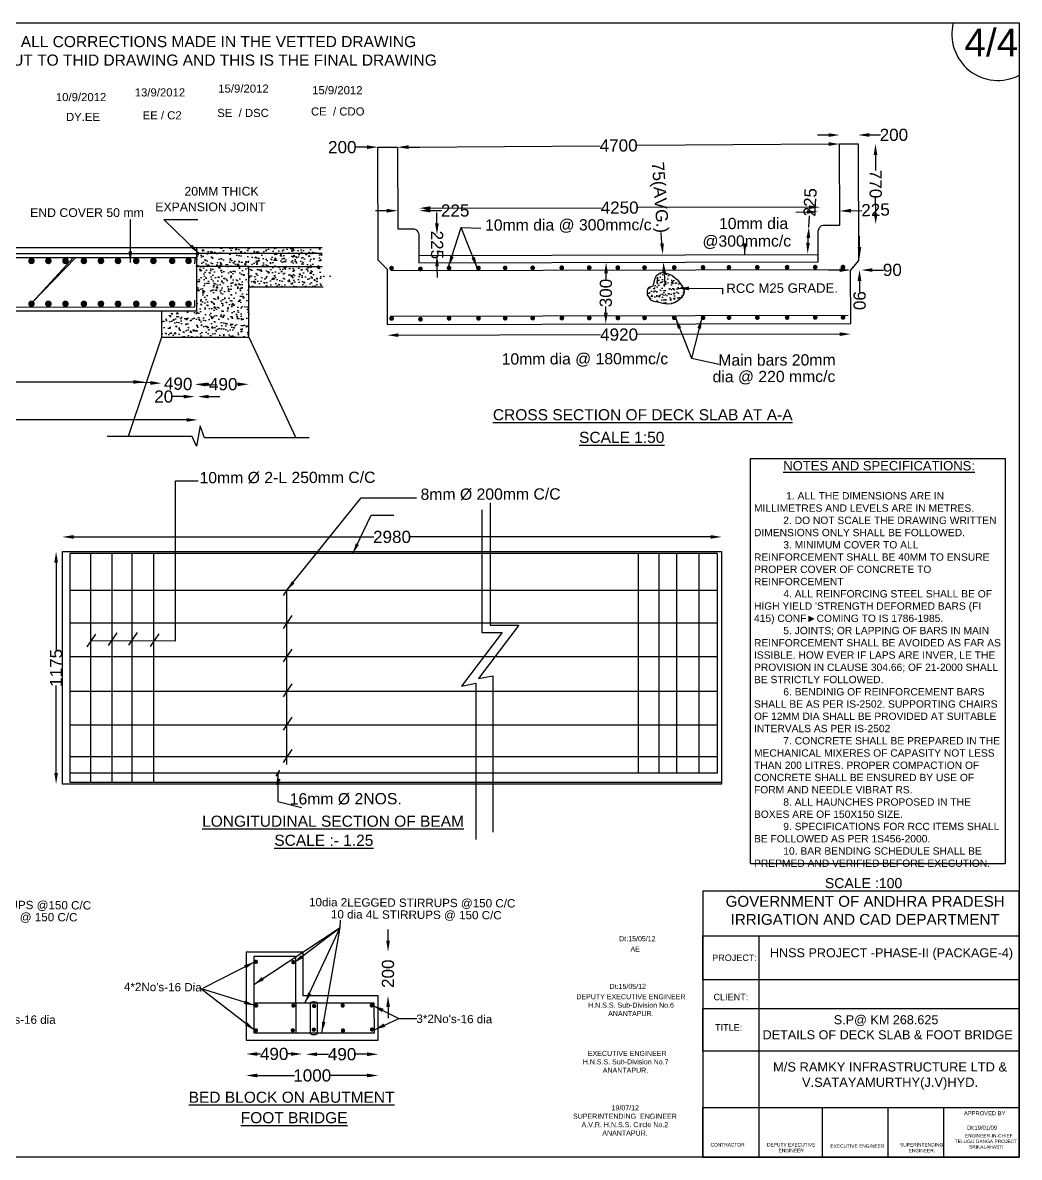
# Model space of a CAD drawing. Header units: millimetres. Extents: x 90526 to 106444, y 3945 to 14169.
# Drawn here: x 97464 to 106444, y 3945 to 14169 of the extents above; entities that cross this region are included whole.
import ezdxf

# ---------------------------------------------------------------- set-up
doc = ezdxf.new("R2010")
doc.units = ezdxf.units.MM
doc.header["$MEASUREMENT"] = 0
for name, color, linetype in [('DIMENSION', 7, 'Continuous'), ('DRAWING', 7, 'Continuous'), ('TEXT', 7, 'Continuous')]:
    doc.layers.add(name, color=color, linetype=linetype)
doc.styles.get("Standard").update_dxf_attribs({"font": 'arial.ttf'})
doc.dimstyles.get("Standard").update_dxf_attribs({"dimtxt": 110, "dimasz": 100, "dimexe": 0.18, "dimexo": 0.0625, "dimgap": 0.09, "dimtad": 0, "dimdec": 0, "dimzin": 0, "dimdsep": 46, "dimtxsty": 'Standard', "dimcen": 0.09, "dimse1": 1, "dimse2": 1, "dimadec": 0, "dimazin": 0, "dimtfac": 1, "dimtdec": 0, "dimtofl": 0, "dimtmove": 0, "dimatfit": 3, "dimfxl": 1, "dimtolj": 1, "dimtzin": 0, "dimarcsym": 0})

# ---------------------------------------------------------------- blocks, each defined once
blk = doc.blocks.new('*D7')
at = {"layer": 'Defpoints', "color": 0}
for p in [(104925, 11460), (100749, 11450), (104926, 11363)]:
    blk.add_point(p, dxfattribs=at)
at = {"layer": 'DIMENSION', "color": 0, "lineweight": -2}
for p, q in [((100850, 11353), (102671, 11358)), ((104826, 11363), (103004, 11358))]:
    blk.add_line(p, q, dxfattribs=at)
at = {"layer": 'DIMENSION', "color": 0}
for points in [[(100850, 11370), (100850, 11337), (100750, 11353)], [(104826, 11379), (104826, 11346), (104926, 11363)]]:
    blk.add_solid(points, dxfattribs=at)
at = {"layer": 'DIMENSION', "color": 0, "insert": (102838, 11358), "char_height": 110, "attachment_point": 5, "rotation": 0.1337}
blk.add_mtext('\\A1;4920', dxfattribs=at)
blk = doc.blocks.new('*D8')
at = {"layer": 'Defpoints', "color": 0}
for p in [(102721, 12010), (102743, 12010), (102740, 11455)]:
    blk.add_point(p, dxfattribs=at)
at = {"layer": 'DIMENSION', "color": 0, "lineweight": -2}
for p, q in [((102720, 11910), (102720, 11854)), ((102718, 11555), (102719, 11611))]:
    blk.add_line(p, q, dxfattribs=at)
at = {"layer": 'DIMENSION', "color": 0}
for points in [[(102704, 11910), (102737, 11910), (102721, 12010)], [(102702, 11555), (102735, 11555), (102718, 11455)]]:
    blk.add_solid(points, dxfattribs=at)
at = {"layer": 'DIMENSION', "color": 0, "insert": (102719, 11733), "char_height": 110, "attachment_point": 5, "rotation": 89.6666}
blk.add_mtext('\\A1;300', dxfattribs=at)
blk = doc.blocks.new('*D4')
at = {"layer": 'Defpoints', "color": 0}
for p in [(103187, 12078), (103232, 12081), (103192, 12011)]:
    blk.add_point(p, dxfattribs=at)
at = {"layer": 'DIMENSION', "color": 0, "lineweight": -2}
for p, q in [((103224, 12181), (103217, 12280)), ((103244, 11914), (103251, 11815))]:
    blk.add_line(p, q, dxfattribs=at)
at = {"layer": 'DIMENSION', "color": 0}
for points in [[(103241, 12182), (103208, 12179), (103232, 12081)], [(103260, 11916), (103227, 11913), (103237, 12014)]]:
    blk.add_solid(points, dxfattribs=at)
at = {"layer": 'DIMENSION', "color": 0, "insert": (103194, 12594), "char_height": 110, "attachment_point": 5, "rotation": 274.1572}
blk.add_mtext('\\A1;75(AVG.)', dxfattribs=at)
blk = doc.blocks.new('*D9')
at = {"layer": 'Defpoints', "color": 0}
for p in [(101038, 12476), (100844, 12403), (101038, 12404)]:
    blk.add_point(p, dxfattribs=at)
at = {"layer": 'DIMENSION', "color": 0, "lineweight": -2}
for p, q in [((100743, 12475), (100643, 12475)), ((101138, 12476), (101238, 12476))]:
    blk.add_line(p, q, dxfattribs=at)
at = {"layer": 'DIMENSION', "color": 0}
for points in [[(100743, 12492), (100744, 12458), (100843, 12475)], [(101138, 12492), (101138, 12459), (101038, 12476)]]:
    blk.add_solid(points, dxfattribs=at)
at = {"layer": 'DIMENSION', "color": 0, "insert": (101361, 12476), "char_height": 110, "attachment_point": 5, "rotation": 0.1337}
blk.add_mtext('\\A1;225', dxfattribs=at)
blk = doc.blocks.new('*D5')
at = {"layer": 'Defpoints', "color": 0}
for p in [(101159, 12260), (101197, 12260), (101159, 12073)]:
    blk.add_point(p, dxfattribs=at)
at = {"layer": 'DIMENSION', "color": 0, "lineweight": -2}
for p, q in [((101197, 12360), (101196, 12460)), ((101197, 11973), (101198, 11873))]:
    blk.add_line(p, q, dxfattribs=at)
at = {"layer": 'DIMENSION', "color": 0}
for points in [[(101213, 12360), (101180, 12360), (101197, 12260)], [(101214, 11973), (101181, 11973), (101197, 12073)]]:
    blk.add_solid(points, dxfattribs=at)
at = {"layer": 'DIMENSION', "color": 0, "insert": (101197, 12167), "char_height": 110, "attachment_point": 5, "rotation": 270.1337}
blk.add_mtext('\\A1;225', dxfattribs=at)
blk = doc.blocks.new('*D10')
at = {"layer": 'Defpoints', "color": 0}
for p in [(104924, 11940), (105021, 11940), (105021, 11940)]:
    blk.add_point(p, dxfattribs=at)
at = {"layer": 'DIMENSION', "color": 0, "lineweight": -2}
for p, q in [((104824, 11940), (104724, 11939)), ((105121, 11940), (105221, 11940))]:
    blk.add_line(p, q, dxfattribs=at)
at = {"layer": 'DIMENSION', "color": 0}
for points in [[(104824, 11956), (104824, 11923), (104924, 11940)], [(105121, 11957), (105121, 11924), (105021, 11940)]]:
    blk.add_solid(points, dxfattribs=at)
at = {"layer": 'DIMENSION', "color": 0, "insert": (105300, 11941), "char_height": 110, "attachment_point": 5, "rotation": 0.1337}
blk.add_mtext('\\A1;90', dxfattribs=at)
blk = doc.blocks.new('*D11')
at = {"layer": 'Defpoints', "color": 0}
for p in [(104994, 12047), (104994, 11943), (105004, 11943)]:
    blk.add_point(p, dxfattribs=at)
at = {"layer": 'DIMENSION', "color": 0, "lineweight": -2}
for p, q in [((105003, 12147), (105003, 12247)), ((105004, 11843), (105004, 11743))]:
    blk.add_line(p, q, dxfattribs=at)
at = {"layer": 'DIMENSION', "color": 0}
for points in [[(105020, 12148), (104987, 12147), (105004, 12047)], [(105021, 11843), (104987, 11843), (105004, 11943)]]:
    blk.add_solid(points, dxfattribs=at)
at = {"layer": 'DIMENSION', "color": 0, "insert": (105004, 11665), "char_height": 110, "attachment_point": 5, "rotation": 270.1337}
blk.add_mtext('\\A1;90', dxfattribs=at)
blk = doc.blocks.new('*D12')
at = {"layer": 'Defpoints', "color": 0}
for p in [(104548, 12328), (104644, 12323), (104632, 12081)]:
    blk.add_point(p, dxfattribs=at)
at = {"layer": 'DIMENSION', "color": 0, "lineweight": -2}
for p, q in [((104548, 12328), (104553, 12428)), ((104541, 12186), (104543, 12228))]:
    blk.add_line(p, q, dxfattribs=at)
at = {"layer": 'DIMENSION', "color": 0}
for points in [[(104526, 12229), (104560, 12228), (104548, 12328)], [(104524, 12187), (104557, 12185), (104536, 12086)]]:
    blk.add_solid(points, dxfattribs=at)
at = {"layer": 'DIMENSION', "color": 0, "insert": (104559, 12551), "char_height": 110, "attachment_point": 5, "rotation": 87.1089}
blk.add_mtext('\\A1;225', dxfattribs=at)
blk = doc.blocks.new('*D6')
at = {"layer": 'Defpoints', "color": 0}
for p in [(104649, 12507), (101038, 12404), (104649, 12412)]:
    blk.add_point(p, dxfattribs=at)
at = {"layer": 'DIMENSION', "color": 0, "lineweight": -2}
for p, q in [((101138, 12498), (102677, 12502)), ((104549, 12506), (103010, 12503))]:
    blk.add_line(p, q, dxfattribs=at)
at = {"layer": 'DIMENSION', "color": 0}
for points in [[(101138, 12515), (101138, 12482), (101038, 12498)], [(104549, 12523), (104549, 12490), (104649, 12507)]]:
    blk.add_solid(points, dxfattribs=at)
at = {"layer": 'DIMENSION', "color": 0, "insert": (102843, 12502), "char_height": 110, "attachment_point": 5, "rotation": 0.1337}
blk.add_mtext('\\A1;4250', dxfattribs=at)
blk = doc.blocks.new('*D13')
at = {"layer": 'Defpoints', "color": 0}
for p in [(104631, 12445), (104826, 12472), (104827, 12451)]:
    blk.add_point(p, dxfattribs=at)
at = {"layer": 'DIMENSION', "color": 0, "lineweight": -2}
for p, q in [((104926, 12475), (105026, 12478)), ((104530, 12463), (104430, 12460))]:
    blk.add_line(p, q, dxfattribs=at)
at = {"layer": 'DIMENSION', "color": 0}
for points in [[(104530, 12480), (104531, 12446), (104630, 12466)], [(104926, 12492), (104927, 12458), (104826, 12472)]]:
    blk.add_solid(points, dxfattribs=at)
at = {"layer": 'DIMENSION', "color": 0, "insert": (105149, 12482), "char_height": 110, "attachment_point": 5, "rotation": 1.7355}
blk.add_mtext('\\A1;225', dxfattribs=at)
blk = doc.blocks.new('*D14')
at = {"layer": 'Defpoints', "color": 0}
for p in [(104992, 13077), (104994, 12352), (105150, 12352)]:
    blk.add_point(p, dxfattribs=at)
at = {"layer": 'DIMENSION', "color": 0, "lineweight": -2}
for p, q in [((105149, 12977), (105149, 12836)), ((105150, 12452), (105149, 12594))]:
    blk.add_line(p, q, dxfattribs=at)
at = {"layer": 'DIMENSION', "color": 0}
for points in [[(105165, 12977), (105132, 12977), (105148, 13077)], [(105166, 12452), (105133, 12452), (105150, 12352)]]:
    blk.add_solid(points, dxfattribs=at)
at = {"layer": 'DIMENSION', "color": 0, "insert": (105149, 12715), "char_height": 110, "attachment_point": 5, "rotation": 270.1337}
blk.add_mtext('\\A1;770', dxfattribs=at)
blk = doc.blocks.new('*D15')
at = {"layer": 'Defpoints', "color": 0}
for p in [(100666, 13048), (100667, 12816), (100844, 12816)]:
    blk.add_point(p, dxfattribs=at)
at = {"layer": 'DIMENSION', "color": 0, "lineweight": -2}
for p, q in [((100566, 13048), (100466, 13047)), ((100943, 13049), (101043, 13049))]:
    blk.add_line(p, q, dxfattribs=at)
at = {"layer": 'DIMENSION', "color": 0}
for points in [[(100566, 13064), (100566, 13031), (100666, 13048)], [(100943, 13065), (100943, 13032), (100843, 13048)]]:
    blk.add_solid(points, dxfattribs=at)
at = {"layer": 'DIMENSION', "color": 0, "insert": (100344, 13047), "char_height": 110, "attachment_point": 5, "rotation": 0.1337}
blk.add_mtext('\\A1;200', dxfattribs=at)
blk = doc.blocks.new('*D16')
at = {"layer": 'Defpoints', "color": 0}
for p in [(104825, 13076), (100844, 12816), (104827, 12845)]:
    blk.add_point(p, dxfattribs=at)
at = {"layer": 'DIMENSION', "color": 0, "lineweight": -2}
for p, q in [((100942, 13048), (102667, 13061)), ((104725, 13076), (103000, 13063))]:
    blk.add_line(p, q, dxfattribs=at)
at = {"layer": 'DIMENSION', "color": 0}
for points in [[(104725, 13092), (104725, 13059), (104825, 13076)], [(100942, 13065), (100942, 13031), (100842, 13047)]]:
    blk.add_solid(points, dxfattribs=at)
at = {"layer": 'DIMENSION', "color": 0, "insert": (102834, 13062), "char_height": 110, "attachment_point": 5, "rotation": 0.4183}
blk.add_mtext('\\A1;4700', dxfattribs=at)
blk = doc.blocks.new('*D17')
at = {"layer": 'Defpoints', "color": 0}
for p in [(104992, 13157), (104825, 13076), (104992, 13077)]:
    blk.add_point(p, dxfattribs=at)
at = {"layer": 'DIMENSION', "color": 0, "lineweight": -2}
for p, q in [((104725, 13157), (104625, 13156)), ((105092, 13158), (105192, 13158))]:
    blk.add_line(p, q, dxfattribs=at)
at = {"layer": 'DIMENSION', "color": 0}
for points in [[(104725, 13173), (104725, 13140), (104825, 13157)], [(105092, 13174), (105092, 13141), (104992, 13157)]]:
    blk.add_solid(points, dxfattribs=at)
at = {"layer": 'DIMENSION', "color": 0, "insert": (105314, 13158), "char_height": 110, "attachment_point": 5, "rotation": 0.1337}
blk.add_mtext('\\A1;200', dxfattribs=at)
blk = doc.blocks.new('*D18')
at = {"layer": 'Defpoints', "color": 0}
for p in [(103762, 9535), (97822, 9403), (103762, 9403)]:
    blk.add_point(p, dxfattribs=at)
at = {"layer": 'DRAWING', "color": 0, "lineweight": -2}
for p, q in [((97922, 9535), (100627, 9535)), ((103662, 9535), (100957, 9535))]:
    blk.add_line(p, q, dxfattribs=at)
at = {"layer": 'DRAWING', "color": 0}
for points in [[(97922, 9552), (97922, 9519), (97822, 9535)], [(103662, 9552), (103662, 9519), (103762, 9535)]]:
    blk.add_solid(points, dxfattribs=at)
at = {"layer": 'DRAWING', "color": 0, "insert": (100792, 9535), "char_height": 110, "attachment_point": 5}
blk.add_mtext('\\A1;2980', dxfattribs=at)
blk = doc.blocks.new('*D19')
at = {"layer": 'Defpoints', "color": 0}
for p in [(97822, 9403), (97765, 7308), (97822, 7308)]:
    blk.add_point(p, dxfattribs=at)
at = {"layer": 'DRAWING', "color": 0, "lineweight": -2}
for p, q in [((97765, 9303), (97765, 8515)), ((97765, 7408), (97765, 8196))]:
    blk.add_line(p, q, dxfattribs=at)
at = {"layer": 'DRAWING', "color": 0}
for points in [[(97749, 9303), (97782, 9303), (97765, 9403)], [(97749, 7408), (97782, 7408), (97765, 7308)]]:
    blk.add_solid(points, dxfattribs=at)
at = {"layer": 'DRAWING', "color": 0, "insert": (97765, 8355), "char_height": 110, "attachment_point": 5, "rotation": 90}
blk.add_mtext('\\A1;1175', dxfattribs=at)
blk = doc.blocks.new('*D29')
at = {"layer": 'Defpoints', "color": 0}
for p in [(91858, 10903), (98562, 10932), (98562, 10917)]:
    blk.add_point(p, dxfattribs=at)
at = {"layer": 'DIMENSION', "color": 0, "lineweight": -2}
for p, q in [((91958, 10918), (94950, 10924)), ((98462, 10931), (95470, 10925))]:
    blk.add_line(p, q, dxfattribs=at)
at = {"layer": 'DIMENSION', "color": 0}
for points in [[(98462, 10948), (98462, 10915), (98562, 10932)], [(91958, 10935), (91958, 10901), (91858, 10918)]]:
    blk.add_solid(points, dxfattribs=at)
at = {"layer": 'DIMENSION', "color": 0, "insert": (95210, 10925), "char_height": 110, "attachment_point": 5, "rotation": 0.118}
blk.add_mtext('\\A1;S=3000', dxfattribs=at)
blk = doc.blocks.new('*D32')
at = {"layer": 'Defpoints', "color": 0}
for p in [(99041, 10911), (99041, 10889), (99502, 10889)]:
    blk.add_point(p, dxfattribs=at)
at = {"layer": 'DIMENSION', "color": 0, "lineweight": -2}
for p, q in [((99141, 10911), (99147, 10911)), ((99402, 10911), (99395, 10911))]:
    blk.add_line(p, q, dxfattribs=at)
at = {"layer": 'DIMENSION', "color": 0}
for points in [[(99141, 10927), (99141, 10894), (99041, 10911)], [(99402, 10927), (99402, 10894), (99502, 10911)]]:
    blk.add_solid(points, dxfattribs=at)
at = {"layer": 'DIMENSION', "color": 0, "insert": (99271, 10911), "char_height": 110, "attachment_point": 5}
blk.add_mtext('\\A1;490', dxfattribs=at)
blk = doc.blocks.new('*D33')
at = {"layer": 'Defpoints', "color": 0}
for p in [(99015, 10911), (99041, 10911), (99015, 10800)]:
    blk.add_point(p, dxfattribs=at)
at = {"layer": 'DIMENSION', "color": 0, "lineweight": -2}
for p, q in [((98915, 10800), (98815, 10800)), ((99141, 10800), (99241, 10800))]:
    blk.add_line(p, q, dxfattribs=at)
at = {"layer": 'DIMENSION', "color": 0}
for points in [[(98915, 10816), (98915, 10783), (99015, 10800)], [(99141, 10816), (99141, 10783), (99041, 10800)]]:
    blk.add_solid(points, dxfattribs=at)
at = {"layer": 'DIMENSION', "color": 0, "insert": (98735, 10800), "char_height": 110, "attachment_point": 5}
blk.add_mtext('\\A1;20', dxfattribs=at)
blk = doc.blocks.new('*D34')
at = {"layer": 'Defpoints', "color": 0}
for p in [(98714, 10920), (98714, 10920), (99015, 10911)]:
    blk.add_point(p, dxfattribs=at)
at = {"layer": 'DIMENSION', "color": 0, "lineweight": -2}
for p, q in [((98614, 10923), (98514, 10926)), ((99115, 10908), (99215, 10905))]:
    blk.add_line(p, q, dxfattribs=at)
at = {"layer": 'DIMENSION', "color": 0}
for points in [[(98615, 10940), (98614, 10906), (98714, 10920)], [(99115, 10924), (99114, 10891), (99015, 10911)]]:
    blk.add_solid(points, dxfattribs=at)
at = {"layer": 'DIMENSION', "color": 0, "insert": (98865, 10915), "char_height": 110, "attachment_point": 5, "rotation": 358.2689}
blk.add_mtext('\\A1;490', dxfattribs=at)
blk = doc.blocks.new('*D35')
at = {"layer": 'Defpoints', "color": 0, "lineweight": -2}
for p, q in [((91632, 10590), (95122, 10590)), ((98941, 10590), (95450, 10590))]:
    blk.add_line(p, q, dxfattribs=at)
at = {"layer": 'Defpoints', "color": 0}
for p in [(91532, 10797), (99041, 10800), (99041, 10590)]:
    blk.add_point(p, dxfattribs=at)
for points in [[(91632, 10606), (91632, 10573), (91532, 10590)], [(98941, 10606), (98941, 10573), (99041, 10590)]]:
    blk.add_solid(points, dxfattribs=at)
at = {"layer": 'Defpoints', "color": 0, "insert": (95286, 10590), "char_height": 110, "attachment_point": 5}
blk.add_mtext('\\A1;3980', dxfattribs=at)
blk = doc.blocks.new('*D51')
at = {"layer": 'Defpoints', "color": 0}
for p in [(99992, 5797), (100756, 5797), (100668, 5400)]:
    blk.add_point(p, dxfattribs=at)
at = {"layer": 'DRAWING', "color": 0, "lineweight": -2}
for p, q in [((100756, 5897), (100756, 5997)), ((100756, 5300), (100756, 5200))]:
    blk.add_line(p, q, dxfattribs=at)
at = {"layer": 'DRAWING', "color": 0}
for points in [[(100740, 5897), (100773, 5897), (100756, 5797)], [(100740, 5300), (100773, 5300), (100756, 5400)]]:
    blk.add_solid(points, dxfattribs=at)
at = {"layer": 'DRAWING', "color": 0, "insert": (100756, 5599), "char_height": 110, "attachment_point": 5, "rotation": 90}
blk.add_mtext('\\A1;200', dxfattribs=at)
blk = doc.blocks.new('*D52')
at = {"layer": 'Defpoints', "color": 0}
for p in [(100017, 4999), (100668, 4999), (100668, 4873)]:
    blk.add_point(p, dxfattribs=at)
at = {"layer": 'DRAWING', "color": 0, "lineweight": -2}
for p, q in [((100117, 4873), (100219, 4873)), ((100568, 4873), (100466, 4873))]:
    blk.add_line(p, q, dxfattribs=at)
at = {"layer": 'DRAWING', "color": 0}
for points in [[(100117, 4890), (100117, 4857), (100017, 4873)], [(100568, 4890), (100568, 4857), (100668, 4873)]]:
    blk.add_solid(points, dxfattribs=at)
at = {"layer": 'DRAWING', "color": 0, "insert": (100342, 4873), "char_height": 110, "attachment_point": 5}
blk.add_mtext('\\A1;490', dxfattribs=at)
blk = doc.blocks.new('*D53')
at = {"layer": 'Defpoints', "color": 0}
for p in [(99478, 4999), (99478, 4876), (99982, 4867)]:
    blk.add_point(p, dxfattribs=at)
at = {"layer": 'DRAWING', "color": 0, "lineweight": -2}
for p, q in [((99578, 4876), (99606, 4876)), ((99882, 4876), (99853, 4876))]:
    blk.add_line(p, q, dxfattribs=at)
at = {"layer": 'DRAWING', "color": 0}
for points in [[(99578, 4892), (99578, 4859), (99478, 4876)], [(99882, 4892), (99882, 4859), (99982, 4876)]]:
    blk.add_solid(points, dxfattribs=at)
at = {"layer": 'DRAWING', "color": 0, "insert": (99730, 4876), "char_height": 110, "attachment_point": 5}
blk.add_mtext('\\A1;490', dxfattribs=at)
blk = doc.blocks.new('*D50')
at = {"layer": 'Defpoints', "color": 0}
for p in [(99478, 4999), (100668, 4999), (100668, 4682)]:
    blk.add_point(p, dxfattribs=at)
at = {"layer": 'DRAWING', "color": 0, "lineweight": -2}
for p, q in [((99578, 4682), (99914, 4682)), ((100568, 4682), (100232, 4682))]:
    blk.add_line(p, q, dxfattribs=at)
at = {"layer": 'DRAWING', "color": 0}
for points in [[(99578, 4699), (99578, 4665), (99478, 4682)], [(100568, 4699), (100568, 4665), (100668, 4682)]]:
    blk.add_solid(points, dxfattribs=at)
at = {"layer": 'DRAWING', "color": 0, "insert": (100073, 4682), "char_height": 110, "attachment_point": 5}
blk.add_mtext('\\A1;1000', dxfattribs=at)

msp = doc.modelspace()

# ---------------------------------------------------------------- hatches: boundary and pattern name
at = {"layer": 'DRAWING'}
h = msp.add_hatch(dxfattribs=at)
h.set_pattern_fill('AR-CONC', color=256, scale=15.799433)
h.set_pattern_definition([(130, (102267.52, 2316.92), (-113.32304, -9.9145), [11.8496, -130.3453]), (185, (102267.52, 2316.92), (21.9219, 118.8421), [9.4797, -104.2763]), (79.5486, (102258.08, 2316.1), (-91.4011, 108.9276), [10.0706, -110.7765]), (133.8158, (102267.52, 2348.52), (-168.618, -26.1511), [17.7744, -195.518]), (83.3644, (102253.47, 2346.34), (-147.6713, 153.9052), [15.106, -166.1648]), (188.8158, (102267.52, 2348.52), (-147.6713, 153.9052), [14.2195, -156.4144]), (159, (102251.72, 2340.62), (-94.3079, -63.6115), [11.8496, -130.3453]), (214, (102251.72, 2340.62), (-38.4424, 114.5696), [9.4797, -104.2763]), (108.5486, (102243.86, 2335.32), (-132.7504, 50.9581), [10.0706, -110.7765]), (142.5, (102267.52, 2316.922), (-1.92119, 52.59534), [0, -103.0123, 0, -105.8562, 0, -104.67124]), (172.5, (102267.52, 2316.92), (-41.5635, 62.3148), [0, -60.35383, 0, -100.6424, 0, -39.89357]), (212.5, (102302.754, 2316.922), (-84.34092, -3.56354), [0, -39.4986, 0, -123.23558, 0, -163.52413]), (222.5, (102318.55, 2316.92), (-92.1401, 15.816), [0, -51.34816, 0, -81.84106, 0, -116.12583])])
h.paths.add_polyline_path([(99502.6, 11336.2), (98715.7, 11336.2), (98715.7, 11575.8), (99024.1, 11575.8), (99033.5, 11575.8), (99033.5, 11972.8), (99502.6, 11972.8)])
h.paths.add_polyline_path([(100162.1, 11911.7), (100162.1, 11972.8), (99502.6, 11972.8), (99502.6, 11788.1), (100171.4, 11788.1), (100171.4, 11824), (100094.8, 11852), (100263, 11883.7)])
h.paths.add_polyline_path([(100162.1, 11972.8), (100162.1, 12092.8), (99033.5, 12092.8), (99033.5, 11972.8)])
h.paths.add_polyline_path([(100162.1, 12092.8), (100162.1, 12143), (99033.5, 12143), (99033.5, 12092.8)])
h = msp.add_hatch(dxfattribs=at)
h.set_pattern_fill('AR-CONC', color=256, scale=12.70064, angle=0.13367)
h.set_pattern_definition([(50.1337, (99592.196, 7252.785), (91.115, -7.7574), [9.5255, -104.7803]), (355.1337, (99592.2, 7252.79), (-17.8451, 95.4918), [7.6204, -83.8242]), (100.5851, (99599.79, 7252.14), (73.2698, 87.7345), [8.0954, -89.0495]), (46.3179, (99592.14, 7278.19), (135.5952, -20.7057), [14.2882, -157.1704]), (96.7693, (99603.44, 7276.46), (118.419, 123.996), [12.143, -133.5744]), (351.3178, (99592.14, 7278.19), (118.419, 123.996), [11.4306, -125.7363]), (21.1337, (99604.85, 7271.866), (75.9301, -50.9582), [9.5255, -104.7803]), (326.1337, (99604.85, 7271.87), (30.6877, 92.1705), [7.6204, -83.8242]), (71.5851, (99611.18, 7267.62), (106.6178, 41.2124), [8.0954, -89.0495]), (37.6337, (99592.196, 7252.785), (1.44574, 42.28314), [0, -82.80817, 0, -85.0943, 0, -84.14174]), (7.6337, (99592.196, 7252.785), (33.29456, 50.17062), [0, -48.51644, 0, -80.90307, 0, -32.0691]), (327.6337, (99563.874, 7252.72), (67.80536, -2.70643), [0, -31.7516, 0, -99.065, 0, -131.4516]), (317.6337, (99551.173, 7252.69), (74.0385, 12.88674), [0, -41.2771, 0, -65.7893, 0, -93.3497])])
h.paths.add_polyline_path([(103141.4, 11795.9), (103106.7, 11781.7), (103093.7, 11767.6), (103091.6, 11746.9), (103091.6, 11715.5), (103120, 11673.2), (103147.1, 11660.3), (103183, 11655), (103233, 11641), (103274.3, 11634.6), (103309, 11639), (103336.1, 11648.8), (103366.5, 11666.2), (103406.6, 11697.8), (103423.9, 11727.1), (103426, 11747.7), (103412.9, 11791.1), (103373.7, 11842), (103336.7, 11871.2), (103312.8, 11889.6), (103284.5, 11903.6), (103253, 11913.3), (103219.3, 11915.4), (103199.8, 11908.8), (103186.8, 11895.8), (103171.6, 11887.1), (103158.6, 11863.2), (103146.8, 11819.8)])

# ---------------------------------------------------------------- linework, layer by layer
at = {"layer": 'Defpoints'}
for points in [[(91593.5, 11676.9), (91593.5, 11607.2), (91593.5, 11604), (99014.4, 11607.8), (99014.4, 11607.8)], [(98715.7, 11336.2), (98415.5, 10440)], [(99477.7, 5797.4), (99992.2, 5797.4)], [(99545.7, 5756.3), (99924.2, 5756.3)]]:
    msp.add_lwpolyline(points, dxfattribs=at)
at = {"layer": 'DRAWING'}
for points in [[(100748.3, 11948.9), (100667.6, 12029.6), (100665.3, 13046.9), (100842.2, 13047.3), (100843.9, 12310.4), (100989.1, 12310.7), (101005.9, 12304.2), (101016.9, 12295.9), (101025.3, 12285.4), (101031, 12271.6), (101033.6, 12257.6), (101033.5, 12237.1), (101034, 12006), (104632.3, 12014.4), (104631.6, 12290.8), (104644.4, 12323.4), (104660.6, 12340.9), (104678.1, 12345.6), (104827.1, 12346), (104825.4, 13076.4), (104991.8, 13076.8), (104994.2, 12047.5), (104994.3, 12025.4), (104924.3, 11940.2)], [(91548.3, 12143), (91548.3, 11573.7), (99033.5, 11573.7), (99033.5, 12143)], [(91548.3, 12143), (99033.5, 12143)], [(91548.3, 12088.9), (99033.5, 12088.9)], [(99024.1, 11575.8), (99033.5, 11575.8), (99033.5, 12143), (100162.1, 12143)], [(99033.5, 12092.8), (100162.1, 12092.8)], [(101033.9, 12072.7), (104632.1, 12081.1)], [(91591.5, 11957.5), (91591.5, 12054.3), (99033.5, 12054.3)], [(97550.9, 11648.5), (97922.5, 12054.3)], [(98715.7, 11575.8), (98715.7, 11336.2), (99502.6, 11336.2), (99502.6, 11972.8), (99024.1, 11972.8)], [(99017.9, 12054.3), (99013.4, 11997.1)], [(99502.6, 11972.8), (100162.1, 11972.8)], [(100748.3, 11948.9), (100749.5, 11450.2), (104925.4, 11460), (104924.3, 11940.2)], [(100781.3, 11935.9), (104900.6, 11945.5)], [(99502.6, 11788.1), (100171.4, 11788.1)], [(99014.4, 11607.8), (99015.8, 11667.4)], [(100774.6, 11525.1), (104900.7, 11534.7)], [(99502.6, 11336.2), (99924.2, 10428.7)], [(100046.2, 10428.7), (99103.2, 10428.7), (99064.7, 10537.1), (99030.8, 10351.9), (98992.4, 10440), (98225.7, 10440)], [(98082.1, 8601.9), (98840.1, 8599.7), (98840.1, 10039.4), (99044, 10039.4)], [(101675.8, 9843.9), (101675.8, 8739.5), (101934.3, 8739.5)], [(101601.2, 9778.1), (101601.2, 8673.6), (101783.3, 8673.6)], [(103761.6, 7307.8), (97821.7, 7307.8), (97821.7, 9402.9), (103761.6, 9402.9)], [(103721.6, 9384.6), (97888.4, 9384.6), (97888.4, 9365.9)], [(97888.4, 9365.9), (97888.4, 7334.9), (97888.4, 7326), (103761.6, 7326)], [(98074.4, 9384.6), (98074.4, 7326)], [(98266.1, 9384.6), (98266.1, 7326)], [(98449, 9384.6), (98449, 7326)], [(98643.1, 9384.6), (98643.1, 7326)], [(103009, 9384.6), (103009, 7405.4)], [(103032.1, 9402.9), (103761.6, 9402.9), (103761.6, 7307.8), (103032.1, 7307.8)], [(103194.7, 9384.6), (103194.7, 7405.4)], [(103356.1, 9384.6), (103356.1, 7405.4)], [(103557.7, 9384.6), (103557.7, 7405.4)], [(103721.6, 9384.6), (103721.6, 7405.4)], [(99889.5, 9122), (99810.6, 9006)], [(103721.6, 9052.6), (97888.4, 9052.6)], [(99842.4, 9052.6), (99842.4, 7483.3)], [(99889.5, 8826.3), (99810.6, 8710.3)], [(103721.6, 8756.9), (97888.4, 8756.9)], [(101934.3, 8739.5), (101572.2, 8258), (101700.2, 8284.2), (101700.2, 6876.1)], [(98121.6, 8659.9), (98042.6, 8543.8)], [(98313.3, 8672.1), (98234.4, 8556.1)], [(98496.2, 8675.2), (98417.3, 8559.1)], [(98690.3, 8662.9), (98611.4, 8546.9)], [(101783.3, 8673.6), (101417.7, 8191), (101545.7, 8217.2), (101545.7, 6809.1)], [(99889.5, 8525.2), (99810.6, 8409.2)], [(103721.6, 8455.8), (97888.4, 8455.8)], [(99889.5, 8211.2), (99810.6, 8095.1)], [(103721.6, 8141.8), (97888.4, 8141.8)], [(99889.5, 7909.7), (99810.6, 7793.7)], [(103721.6, 7840.3), (97888.4, 7840.3)], [(99889.5, 7618.3), (99810.6, 7502.3)], [(103721.6, 7553.7), (97888.4, 7553.7)], [(103721.6, 7405.4), (97888.4, 7405.4)], [(99778.5, 7432.6), (99746.5, 7379.5)], [(99779.9, 7353.2), (99747.8, 7300.1)], [(99477.7, 5797.4), (99477.7, 4999.2), (100667.9, 4999.2), (100667.9, 5400.3), (99992.2, 5400.3), (99992.2, 5797.4)], [(99545.7, 5756.3), (99545.7, 5067.2), (100632.9, 5067.2), (100632.5, 5332.3), (99924.2, 5332.3), (99924.2, 5756.3)], [(99924.2, 5332.3), (99545.7, 5332.3)], [(99924.2, 5332.3), (99924.2, 5067.2)], [(100057.4, 5057.7), (100057.4, 5338.9)], [(100116.5, 5338.9), (100116.5, 5057.7)]]:
    msp.add_lwpolyline(points, dxfattribs=at)
for points, const_width in [([(97528.5, 12022.7, 1), (97558.1, 12022.7, 1)], 29.6), ([(97680.8, 12022.7, 1), (97710.4, 12022.7, 1)], 29.6), ([(97834.7, 12022.7, 1), (97864.4, 12022.7, 1)], 29.6), ([(98000.5, 12022.7, 1), (98030.2, 12022.7, 1)], 29.6), ([(98154.5, 12022.7, 1), (98184.1, 12022.7, 1)], 29.6), ([(98308.4, 12022.7, 1), (98338.1, 12022.7, 1)], 29.6), ([(98472.5, 12022.7, 1), (98502.2, 12022.7, 1)], 29.6), ([(98627.4, 12022.7, 1), (98657.1, 12022.7, 1)], 29.6), ([(98796.6, 12022.7, 1), (98826.2, 12022.7, 1)], 29.6), ([(98943.8, 12022.7, 1), (98973.4, 12022.7, 1)], 29.6), ([(100777.2, 11957.3, 1), (100798.3, 11957.4, 1)], 21.2), ([(101037.3, 11950.6, 1), (101058.5, 11950.6, 1)], 21.2), ([(101295.1, 11958.5, 1), (101316.2, 11958.6, 1)], 21.2), ([(101560.1, 11959.2, 1), (101581.3, 11959.2, 1)], 21.2), ([(101800.7, 11959.7, 1), (101821.8, 11959.8, 1)], 21.2), ([(102048.6, 11960.3, 1), (102069.7, 11960.3, 1)], 21.2), ([(102311.2, 11960.9, 1), (102332.4, 11961, 1)], 21.2), ([(102558.2, 11961.5, 1), (102579.4, 11961.5, 1)], 21.2), ([(102815.9, 11962.1, 1), (102837.1, 11962.1, 1)], 21.2), ([(103056.4, 11962.6, 1), (103077.6, 11962.7, 1)], 21.2), ([(103324, 11963.3, 1), (103345.2, 11963.3, 1)], 21.2), ([(103584.2, 11963.9, 1), (103605.3, 11963.9, 1)], 21.2), ([(103817.3, 11964.4, 1), (103838.5, 11964.5, 1)], 21.2), ([(104072.6, 11965, 1), (104093.8, 11965.1, 1)], 21.2), ([(104341.4, 11965.6, 1), (104362.6, 11965.7, 1)], 21.2), ([(104594.2, 11966.2, 1), (104615.4, 11966.3, 1)], 21.2), ([(104844.6, 11966.8, 1), (104865.8, 11966.9, 1)], 21.2), ([(97528.5, 11635.7, 1), (97558.1, 11635.7, 1)], 29.6), ([(97680.8, 11635.7, 1), (97710.4, 11635.7, 1)], 29.6), ([(97834.7, 11635.7, 1), (97864.4, 11635.7, 1)], 29.6), ([(98000.5, 11635.7, 1), (98030.2, 11635.7, 1)], 29.6), ([(98154.5, 11635.7, 1), (98184.1, 11635.7, 1)], 29.6), ([(98308.4, 11635.7, 1), (98338.1, 11635.7, 1)], 29.6), ([(98472.5, 11635.7, 1), (98502.2, 11635.7, 1)], 29.6), ([(98627.4, 11635.7, 1), (98657.1, 11635.7, 1)], 29.6), ([(98796.6, 11635.7, 1), (98826.2, 11635.7, 1)], 29.6), ([(98943.8, 11635.7, 1), (98973.4, 11635.7, 1)], 29.6), ([(100777.6, 11503.8, 1), (100798.8, 11503.9, 1)], 21.2), ([(101037.8, 11497.1, 1), (101059, 11497.1, 1)], 21.2), ([(101295.5, 11505, 1), (101316.7, 11505.1, 1)], 21.2), ([(101560.6, 11505.7, 1), (101581.7, 11505.7, 1)], 21.2), ([(101801.1, 11506.2, 1), (101822.3, 11506.3, 1)], 21.2), ([(102049, 11506.8, 1), (102070.2, 11506.9, 1)], 21.2), ([(102311.6, 11507.4, 1), (102332.8, 11507.5, 1)], 21.2), ([(102558.6, 11508, 1), (102579.8, 11508, 1)], 21.2), ([(102816.3, 11508.6, 1), (102837.5, 11508.6, 1)], 21.2), ([(103056.9, 11509.2, 1), (103078, 11509.2, 1)], 21.2), ([(103324.4, 11509.8, 1), (103345.6, 11509.8, 1)], 21.2), ([(103584.6, 11510.4, 1), (103605.8, 11510.4, 1)], 21.2), ([(103817.8, 11510.9, 1), (103838.9, 11511, 1)], 21.2), ([(104073, 11511.5, 1), (104094.2, 11511.6, 1)], 21.2), ([(104341.9, 11512.2, 1), (104363, 11512.2, 1)], 21.2), ([(104594.7, 11512.7, 1), (104615.8, 11512.8, 1)], 21.2), ([(104845, 11513.3, 1), (104866.2, 11513.4, 1)], 21.2), ([(99556.2, 5706.4, 1), (99575.4, 5706.4, 1)], 19.2), ([(99892.9, 5703.1, 1), (99912, 5703.1, 1)], 19.2), ([(99558.5, 5312.3, 1), (99577.6, 5312.3, 1)], 19.2), ([(99892.9, 5311.2, 1), (99912, 5311.2, 1)], 19.2), ([(100080.3, 5307.8, 1), (100099.4, 5307.8, 1)], 19.2), ([(100337.7, 5312.2, 1), (100356.9, 5312.2, 1)], 19.2), ([(100600.3, 5313.3, 1), (100619.4, 5313.3, 1)], 19.2), ([(100078, 5094.8, 1), (100097.2, 5094.8, 1)], 19.2), ([(100602.5, 5095.9, 1), (100621.7, 5095.9, 1)], 19.2), ([(99556.2, 5088.1, 1), (99575.4, 5088.1, 1)], 19.2), ([(99888.4, 5089.2, 1), (99907.5, 5089.2, 1)], 19.2), ([(100341.1, 5088, 1), (100360.2, 5088, 1)], 19.2)]:
    msp.add_lwpolyline(points, format="xyb", close=True, dxfattribs=dict(at, const_width=const_width))
msp.add_lwpolyline([(103171.6, 11887.1), (103158.6, 11863.2), (103146.8, 11819.8), (103141.4, 11795.9), (103106.7, 11781.7), (103093.7, 11767.6), (103091.6, 11746.9), (103091.6, 11715.5), (103120, 11673.2), (103147.1, 11660.3), (103183, 11655), (103233, 11641), (103274.3, 11634.6), (103309, 11639), (103336.1, 11648.8), (103366.5, 11666.2), (103406.6, 11697.8), (103423.9, 11727.1), (103426, 11747.7), (103412.9, 11791.1), (103373.7, 11842), (103336.7, 11871.2), (103312.8, 11889.6), (103284.5, 11903.6), (103253, 11913.3), (103219.3, 11915.4), (103199.8, 11908.8), (103186.8, 11895.8)], close=True, dxfattribs=at)
for centre, radius, start, end in [((106252.5, 14065), 416.4, 165.49652, 297.40257), ((100087, 5264), 80.6, 68.45511, 111.54489), ((100087, 5120.8), 69.7, 244.87656, 295.12344)]:
    msp.add_arc(centre, radius, start, end, dxfattribs=at)
at = {"layer": 'TEXT'}
for points in [[(90538.7, 14169.2), (106444.1, 14169.2), (106444.1, 3944.7), (90538.7, 3944.7)], [(104022.5, 10242.8), (106317.5, 10242.8), (106317.5, 6589.6), (104022.5, 6589.6)]]:
    msp.add_lwpolyline(points, close=True, dxfattribs=at)
msp.add_lwpolyline([(97550.9, 11648.5), (97942.4, 12054.3)], dxfattribs=at)
at = {"layer": 'TEXT', "color": 7}
for points in [[(106444.1, 6344), (103591.5, 6344), (103591.5, 3944.7), (106444.1, 3944.7)], [(103591.5, 5939.8), (106444.1, 5939.8), (106444.1, 5544.3), (103591.5, 5544.3)], [(103591.5, 5286), (106444.1, 5286), (106444.1, 4900), (103591.5, 4900)], [(103591.5, 4394.9), (106444.1, 4394.9), (106444.1, 3944.7), (103591.5, 3944.7)]]:
    msp.add_lwpolyline(points, close=True, dxfattribs=at)
for points in [[(104098, 5939.8), (104098, 3944.7)], [(104668, 4394.9), (104668, 3944.7)], [(105259.9, 4394.9), (105259.9, 3944.7)], [(105762.4, 4394.9), (105762.4, 3944.7)]]:
    msp.add_lwpolyline(points, dxfattribs=at)

# ---------------------------------------------------------------- texts
at = {"layer": 'DRAWING'}
for s, p in [('10dia 2LEGGED STIRRUPS @150 C/C', (96221.6, 6188.7)), ('10dia 2LEGGED STIRRUPS @150 C/C', (100044.3, 6206.9)), ('10 dia 4L STIRRUPS @ 150 C/C ', (96418.8, 6079.5)), ('10 dia 4L STIRRUPS @ 150 C/C ', (100241.4, 6097.8)), ("4*2No's-16 Dia", (98376, 5443.4)), ("3*2No's-16 dia", (97077.8, 5150.7)), ("3*2No's-16 dia", (101011.4, 5156.1))]:
    msp.add_text(s, height=75.002, rotation=359.65712, dxfattribs=at).set_placement(p)
at = {"layer": 'TEXT'}
for s, height, p in [('4/4', 250, (105949.2, 13865.3)), ('20MM THICK', 79, (98921.7, 12610.8)), ('END COVER 50 mm', 78.997, (97531.3, 12418.2)), ('EXPANSION JOINT', 78.997, (98659.1, 12469.7)), ('%%UCROSS SECTION OF DECK SLAB AT A-A', 100, (101700.7, 10586.3)), ('%%USCALE 1:50', 100, (102477.5, 10382.6)), ('%%ULONGITUDINAL SECTION OF BEAM', 100, (99080.9, 6923.7)), ('%%USCALE :- 1.25', 100, (99731.2, 6751.5)), ('Dt:15/05/12', 45.472, (102838.5, 5892.2)), ('AE ', 45.47, (102940.8, 5798.7)), ('Dt:15/05/12', 45.472, (102751.7, 5462.5)), ('%%UBED BLOCK ON ABUTMENT', 100, (98959.9, 4436.2)), ('%%UFOOT BRIDGE', 100, (99428.9, 4252))]:
    msp.add_text(s, height=height, dxfattribs=at).set_placement(p)
for s, height, p in [('10mm dia @ 300mmc/c', 101.605, (101630.3, 12294.9)), ('10mm dia', 101.61, (103738.5, 12308.6)), ('@300mmc/c', 101.61, (103589.5, 12150.3)), ('RCC M25 GRADE.', 84.671, (103804.6, 11733.9)), ('10mm dia @ 180mmc/c', 101.605, (101780, 11088.2)), ('Main bars 20mm', 101.605, (103731.9, 11078)), ('dia @ 220 mmc/c', 101.605, (103680.4, 10929)), ('10mm Ø 2-L 250mm C/C', 101.605, (99057.8, 10018.3)), ('8mm Ø 200mm C/C', 101.605, (101049.3, 9869)), ('16mm Ø 2NOS.', 101.605, (99870.5, 7123.8))]:
    msp.add_text(s, height=height, rotation=0.13367, dxfattribs=at).set_placement(p)
at = {"layer": 'TEXT', "color": 7}
for s, height, p in [('SCALE :100', 90.75, (104692, 6370.2)), ('APPROVED BY', 37.359, (105944.8, 4323.5)), ('Dt:19/01/09', 37.359, (105973.5, 4192.3)), ('TELUGU GANGA PROJECT', 31.132, (105862.6, 4072.7)), ('CONTRACTOR', 31.13, (103662, 4042.1)), ('SRIKALAHASTI', 31.132, (105990.9, 4023))]:
    msp.add_text(s, height=height, dxfattribs=at).set_placement(p)
at = {"layer": 'TEXT', "attachment_point": 1}
for s, insert, char_height, width in [('CERTIFIED THAT ALL CORRECTIONS MADE IN THE VETTED DRAWING ARE CARRIED OUT TO THID DRAWING AND THIS IS THE FINAL DRAWING FOR APPROVAL.', (96267.4, 14048.7), 100, 5017.694), ('15/9/2012', (99226.6, 13611.9), 73.09, 354.486), ('15/9/2012', (100072.3, 13597.5), 73.09, 354.486), ('10/9/2012', (97763.3, 13535.3), 73.09, 354.486), ('13/9/2012', (98473.7, 13577.6), 73.09, 354.486), ('SE  / DSC', (99217.1, 13392.9), 73.09, 490.879), ('CE  / CDO', (100061.7, 13406), 73.09, 490.879), ('DY.EE', (97854.3, 13356.5), 73.09, 354.486), (' EE / C2', (98516.5, 13371), 73.09, 490.879), ("\\pi263.9;{\\H1.2685x;\\LNOTES AND SPECIFICATIONS: \\P\\pi1118;\\P\\pi0;} 1. ALL THE DIMENSIONS ARE IN MILLIMETRES AND LEVELS ARE IN METRES. \\P2. DO NOT SCALE THE DRAWING WRITTEN DIMENSIONS ONLY SHALL BE FOLLOWED.\\P3. MINIMUM COVER TO ALL REINFORCEMENT SHALL BE 40MM TO ENSURE PROPER COVER OF CONCRETE TO REINFORCEMENT \\P4. ALL REINFORCING STEEL SHALL BE OF HIGH YIELD 'STRENGTH DEFORMED BARS (FI 415) CONF►COMING TO IS 1786-1985. \\P5. JOINTS; OR LAPPING OF BARS IN MAIN REINFORCEMENT SHALL BE AVOIDED AS FAR AS ISSIBLE. HOW EVER IF LAPS ARE INVER, LE THE PROVISION IN CLAUSE 304.66; OF 21-2000 SHALL BE STRICTLY FOLLOWED.^J6. BENDINIG OF REINFORCEMENT BARS SHALL BE AS PER IS-2502. SUPPORTING CHAIRS OF 12MM DIA SHALL BE PROVIDED AT SUITABLE INTERVALS AS PER IS-2502\\P7. CONCRETE SHALL BE PREPARED IN THE MECHANICAL MIXERES OF CAPASITY NOT LESS THAN 200 LITRES. PROPER COMPACTION OF CONCRETE SHALL BE ENSURED BY USE OF FORM AND NEEDLE VIBRAT RS. \\P8. ALL HAUNCHES PROPOSED IN THE BOXES ARE OF 150X150 SIZE. \\P9. SPECIFICATIONS FOR RCC ITEMS SHALL BE FOLLOWED AS PER 1S456-2000. \\P10. BAR BENDING SCHEDULE SHALL BE PREPMED AND VERIFIED BEFORE EXECUTION. ", (104053.5, 10218.7), 66.2007, 2235.953), ('\\pi289.95;DEPUTY EXECUTIVE ENGINEER\\P\\pi396.93;H.N.S.S. Sub-Division No.6 \\P\\pi577.55;ANANTAPUR.', (102162.2, 5414.5), 45.472, 1559.003), ('\\pi407.51;  EXECUTIVE ENGINEER\\P\\pi396.91;H.N.S.S. Sub-Division No.7\\P\\pi577.55;ANANTAPUR.', (102113.4, 4903.8), 45.472, 1559.003), ('\\pi451.13;M/S RAMKY INFRASTRUCTURE LTD &\\P\\pi711.98;V.SATAYAMURTHY(J.V)HYD.', (103774.2, 4801.1), 83.095, 2999.988), ('\\pi661;19/07/12\\P\\pi313.66;SUPERINTENDING  ENGINEER\\P\\pi391.11;A.V.R. H.N.S.S. Circle No.2\\P\\pi577.55;ANANTAPUR.', (102109, 4413.3), 45.472, 1559.003)]:
    msp.add_mtext(s, dxfattribs=dict(at, insert=insert, char_height=char_height, width=width))
at = {"layer": 'TEXT', "color": 7}
for s, insert, char_height, width, attachment_point in [('GOVERNMENT OF ANDHRA PRADESH\\PIRRIGATION AND CAD DEPARTMENT', (105055.2, 6169.2), 97.605, 2783.574, 5), ('HNSS PROJECT -PHASE-II (PACKAGE-4)', (105292.4, 5775.6), 81.337, 2783.574, 5), ('PROJECT:', (103676.6, 5772.3), 58.44, 545.225, 1), ('CLIENT:', (103689, 5418.7), 58.44, 545.225, 1), ('\\pi795.89;S.P@ KM 268.625\\P\\pi122.69; DETAILS OF DECK SLAB & FOOT BRIDGE', (103976.4, 5225.2), 81.337, 2524.94, 1), ('TITLE:', (103702.5, 5144.8), 58.44, 316.874, 1), ('ENGINEER-IN-CHIEF  ', (105953.8, 4155.3), 31.132, 725.172, 1), ('\\pi147.93;DEPUTY EXECUTIVE \\P\\pi251;ENGINEER  ', (104023.6, 4073.2), 31.132, 725.172, 1), ('  EXECUTIVE ENGINEER  ', (104717.9, 4062), 31.132, 725.172, 1), ('\\pi35.221;SUPERINTENDING \\P\\pi111.4;ENGINEER.', (105334.3, 4072.9), 31.132, 454.816, 1)]:
    msp.add_mtext(s, dxfattribs=dict(at, insert=insert, char_height=char_height, width=width, attachment_point=attachment_point))

# ---------------------------------------------------------------- dimensions: what is measured, and where the dimension line sits
at = {"layer": 'Defpoints'}
dim = msp.add_linear_dim(base=(99040.5, 10589.6), p1=(91531.9, 10797.5), p2=(99040.5, 10799.6), text='3980', dimstyle='Standard', override={"dimfxl": 2000}, dxfattribs=at)
dim.commit()
dim.dimension.update_dxf_attribs({"geometry": '*D35', "text_midpoint": (95286.2, 10589.6)})
at = {"layer": 'DIMENSION'}
for p1, p2, distance, text, picture, middle in [((104825.4, 13076.4), (104991.8, 13076.8), 80.6, '200', '*D17', (105314, 13158.1)), ((100843.8, 12816.2), (100666.9, 12815.8), -232.2, '200', '*D15', (100344, 13047.2)), ((100843.8, 12816.2), (104827, 12845.3), 231.1, '4700', '*D16', (102833.8, 13061.8)), ((104991.8, 13076.8), (104993.5, 12351.7), 156.5, '770', '*D14', (105149.2, 12714.6)), ((104632.1, 12081.1), (104644.4, 12323.4), 96.5, '225', '*D12', (104559.2, 12551)), ((100843.7, 12403.2), (101038.3, 12403.6), 71.9, '225', '*D9', (101361.1, 12476.3)), ((101038.3, 12403.6), (104648.9, 12412), 94.6, '4250', '*D6', (102843.4, 12502.5)), ((104630.8, 12445.5), (104826.8, 12451.4), 20.7, '225', '*D13', (105149, 12481.8)), ((104994.2, 12047.5), (104994.5, 11943.4), 9.4, '90', '*D11', (105004.5, 11664.7)), ((102739.9, 11454.9), (102743.1, 12010), 22.1, '300', '*D8', (102719.4, 11732.6)), ((104924.3, 11940.2), (105021.3, 11940.5), -0.5, '90', '*D10', (105300, 11940.6)), ((100749.5, 11450.2), (104925.4, 11460), -97, '4920', '*D7', (102837.7, 11358.1)), ((91858, 10902.8), (98562.2, 10916.6), 14.9, 'S=3000', '*D29', (95210.1, 10924.6)), ((99015, 10910.8), (98714.4, 10919.9), 0, '490', '*D34', (98864.7, 10915.4)), ((99501.6, 10889.2), (99040.5, 10889.2), -21.6, '490', '*D32', (99271, 10910.8)), ((99040.5, 10910.8), (99015, 10910.8), 111.2, '20', '*D33', (98735.4, 10799.6))]:
    dim = msp.add_aligned_dim(p1=p1, p2=p2, distance=distance, text=text, dimstyle='Standard', dxfattribs=at)
    dim.commit()
    dim.dimension.update_dxf_attribs({"geometry": picture, "text_midpoint": middle})
for base, p1, p2, angle, text, picture, middle in [((103231.6, 12080.9), (103191.7, 12010.9), (103186.9, 12077.7), 94.15723, '75(AVG.)', '*D4', (103194.4, 12593.5)), ((101196.8, 12260.2), (101159.1, 12073), (101158.6, 12260.1), 90.13367, '225', '*D5', (101197, 12166.6))]:
    dim = msp.add_linear_dim(base=base, p1=p1, p2=p2, angle=angle, text=text, dimstyle='Standard', dxfattribs=at)
    dim.commit()
    dim.dimension.update_dxf_attribs({"geometry": picture, "text_midpoint": middle, "dimtype": 161})
at = {"layer": 'DRAWING'}
for base, p1, p2, text, picture, middle in [((103761.6, 9535.5), (97821.7, 9402.9), (103761.6, 9402.9), '2980', '*D18', (100791.6, 9535.5)), ((99477.7, 4875.6), (99981.6, 4867.4), (99477.7, 4999.2), '490', '*D53', (99729.6, 4875.6)), ((100667.9, 4682.2), (99477.7, 4999.2), (100667.9, 4999.2), '1000', '*D50', (100072.8, 4682.2)), ((100667.9, 4873.2), (100016.6, 4999.2), (100667.9, 4999.2), '490', '*D52', (100342.3, 4873.2))]:
    dim = msp.add_linear_dim(base=base, p1=p1, p2=p2, text=text, dimstyle='Standard', dxfattribs=at)
    dim.commit()
    dim.dimension.update_dxf_attribs({"geometry": picture, "text_midpoint": middle})
for base, p1, p2, text, picture, middle in [((97765.3, 7307.8), (97821.7, 9402.9), (97821.7, 7307.8), '1175', '*D19', (97765.3, 8355.3)), ((100756.3, 5797.4), (100667.9, 5400.3), (99992.2, 5797.4), '200', '*D51', (100756.3, 5598.9))]:
    dim = msp.add_linear_dim(base=base, p1=p1, p2=p2, angle=90, text=text, dimstyle='Standard', dxfattribs=at)
    dim.commit()
    dim.dimension.update_dxf_attribs({"geometry": picture, "text_midpoint": middle})

# ---------------------------------------------------------------- leaders
for points, override in [([(98434.2, 12008.5), (98434.2, 12394.4)], {"dimgap": 0.09, "dimtad": 0}), ([(99842.4, 9052.6), (100513.2, 9886.1), (101011.8, 9886.1)], {"dimasz": 95, "dimgap": 0.09, "dimtad": 0, "dimfxl": 2000, "dimarcsym": 1}), ([(100438.2, 9384.6), (100605.1, 9729.9), (100807.3, 9729.9)], {"dimasz": 95, "dimgap": 0.09, "dimtad": 0, "dimfxl": 2000, "dimarcsym": 1}), ([(99763.4, 7405.4), (99763.4, 7149.7), (99977.6, 7097.9)], {"dimasz": 95, "dimgap": 0.09, "dimtad": 0, "dimfxl": 2000, "dimarcsym": 1}), ([(100159, 5067.2), (100326.2, 6015), (100328.4, 6082.7)], {"dimgap": 0.09, "dimtad": 0}), ([(99545.7, 5500.5), (100326.2, 6015)], {"dimgap": 0.09, "dimtad": 0}), ([(99902.5, 5693.5), (100326.2, 6015)], {"dimgap": 0.09, "dimtad": 0}), ([(100007.2, 5332.3), (100326.2, 6015)], {"dimgap": 0.09, "dimtad": 0}), ([(99556.2, 5706.4), (99091.2, 5467.6)], {"dimgap": 0.09, "dimtad": 0}), ([(99558.5, 5312.3), (99064.9, 5465)], {"dimgap": 0.09, "dimtad": 0}), ([(99556.2, 5088.1), (99064.9, 5465)], {"dimgap": 0.09, "dimtad": 0}), ([(100619.4, 5313.3), (100854.4, 5195.2), (101014.5, 5195.2)], {"dimgap": 0.09, "dimtad": 0}), ([(100632.8, 5093.9), (100854.4, 5195.2)], {"dimgap": 0.09, "dimtad": 0})]:
    msp.add_leader(points, dimstyle='Standard', override=override, dxfattribs=at)
at = {"layer": 'TEXT'}
for points in [[(99051.5, 12088.9), (98735.5, 12395.9), (99041.6, 12395.9)], [(101301.3, 11968.2), (101416.4, 12324.3), (101593.5, 12317.7)], [(101560.1, 11959.2), (101416.4, 12324.3)], [(103970.6, 12079.5), (103970.4, 12150.9)], [(103366.7, 11774), (103770.3, 11776.6), (103770.4, 11723.9)], [(103345.6, 11509.8), (103489.8, 11144.9), (103738.4, 11090.7)], [(103584.6, 11510.4), (103489.8, 11144.9)]]:
    msp.add_leader(points, dimstyle='Standard', override={"dimgap": 0.09, "dimtad": 0}, dxfattribs=at)

doc.saveas('drawing.dxf')
